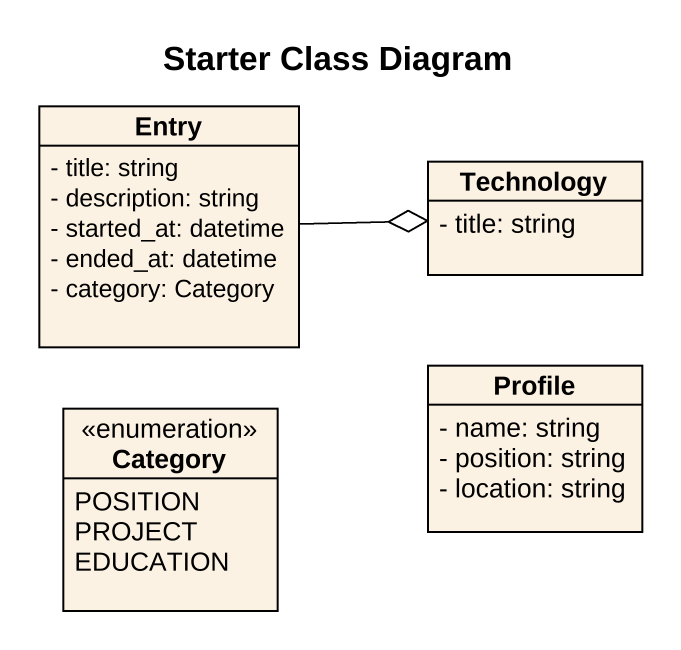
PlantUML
@startuml
title Starter Class Diagram
hide circle
hide empty members
skinparam classAttributeIconSize 0
class Entry {
  - title: string
  - description: string
  - started_at: datetime
  - ended_at: datetime
  - category: Category
}
class Technology {
  - title: string
}
enum Category {
  POSITION
  PROJECT
  EDUCATION
}
class Profile {
  - name: string
  - position: string
  - location: string
}
Entry -right-o Technology
@enduml
